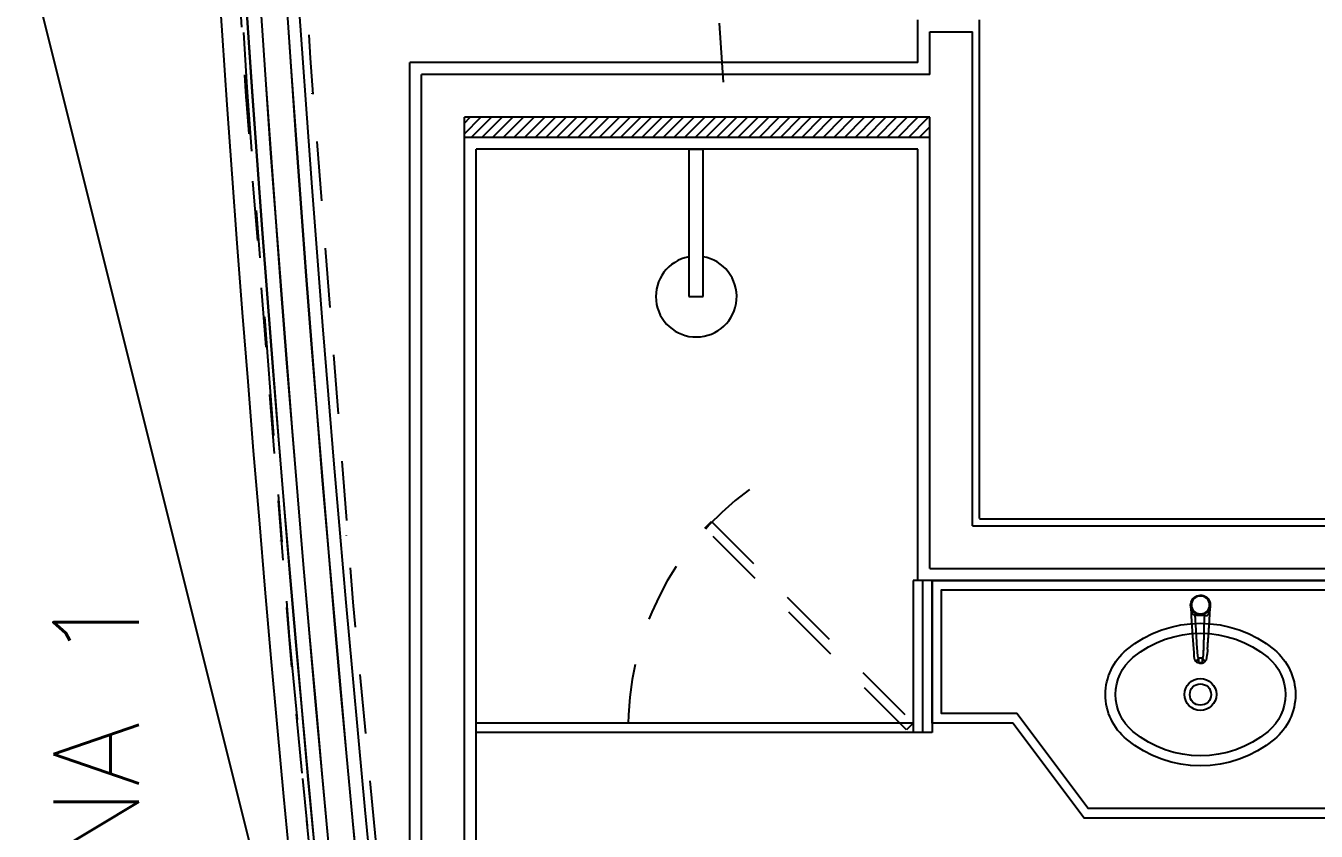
# Model space of a CAD drawing. Header units: millimetres. Extents: x 188.6 to 263.2, y 40.1 to 120.1.
# Drawn here: x 205.655 to 208.372, y 65.077 to 66.772 of the extents above; entities that cross this region are included whole.
import ezdxf

# ---------------------------------------------------------------- set-up
doc = ezdxf.new("R2010")
doc.units = ezdxf.units.MM
for name, pattern in [('ACAD_ISO14W100', [24, 12, -3, 0, -3, 0, -3, 0, -3]), ('DASHDOT2', [0.5, 0.25, -0.125, 0, -0.125]), ('HIDDEN2', [0.1875, 0.125, -0.0625]), ('XREF-TIPO$0$HIDDEN2', [0.1875, 0.125, -0.0625])]:
    doc.linetypes.add(name, pattern=pattern)
for name, color, linetype in [('ARQ', 8, 'Continuous'), ('ESTR-VIGAS', 11, 'HIDDEN2'), ('ESTRUTURA', 7, 'Continuous'), ('SPDA-MALHA', 162, 'ACAD_ISO14W100')]:
    doc.layers.add(name, color=color, linetype=linetype)
doc.styles.add('MC-ROMANS', font='romans')
pattern_1 = [(45, (-1932.70728, -1426.162144), (-0.01122532015, 0.01122532015), [])]

# ---------------------------------------------------------------- blocks, each defined once
blk = doc.blocks.new('XREF-TIPO$0$CHUVEIRO')
at = {"color": 0}
for p, q in [((216.39, 104.5817), (216.39, 104.8912)), ((216.39, 104.8912), (216.42, 104.8912)), ((216.42, 104.8912), (216.42, 104.5817)), ((216.39, 104.5817), (216.42, 104.5817))]:
    blk.add_line(p, q, dxfattribs=at)
at = {"color": 0, "extrusion": (0, 0, -1)}
blk.add_ellipse((216.4058, 104.8916), major_axis=(-0.0851, 0), ratio=1, start_param=4.898771, end_param=10.827741, dxfattribs=at)
blk = doc.blocks.new('XREF-TIPO$0$A$C2D591F4F-flat-1')
for p, q in [((0.0222, -0.1794), (0.0222, -0.1794)), ((0.0224, -0.1794), (0.0222, -0.1794)), ((0.1318, -0.1865), (0.132, -0.1865)), ((0.0404, -0.1949), (0.0422, -0.1949)), ((0.0404, -0.2051), (0.0404, -0.1949)), ((0.0404, -0.2051), (0.0422, -0.2051)), ((0.0422, -0.1949), (0.0422, -0.2051)), ((0.1324, -0.2037), (0.1324, -0.1963)), ((0.1425, -0.203), (0.1425, -0.197)), ((0.0239, -0.2205), (0.0235, -0.2205)), ((0.0239, -0.2205), (0.0239, -0.2205))]:
    blk.add_line(p, q)
for points in [[(0.3031, -0.3556, 0.358974), (0.3031, -0.0444, 0.471698), (0.1149, -0.0444, 0.358974), (0.1149, -0.3556, 0.471698)], [(0.2869, -0.3422, 0.358974), (0.2869, -0.0578, 0.471698), (0.1311, -0.0578, 0.358974), (0.1311, -0.3422, 0.471698)], [(0.2315, -0.2, 1), (0.1865, -0.2, 1)]]:
    blk.add_lwpolyline(points, format="xyb", close=True)
blk.add_lwpolyline([(0.209, -0.2335, 336.274616), (0.2086, -0.2335)], format="xyb")
for points in [[(0.0225, -0.1794, 0), (0.0225, -0.1794, 0), (0.0225, -0.1794, 0), (0.0225, -0.1794, 0), (0.0225, -0.1794, 0), (0.0225, -0.1794, 0), (0.0225, -0.1794, 0), (0.0225, -0.1794, 0), (0.0226, -0.1794, 0), (0.0226, -0.1794, 0), (0.0227, -0.1794, 0), (0.0227, -0.1794, 0), (0.0229, -0.1794, 0), (0.0238, -0.1795, 0), (0.0247, -0.1796, 0), (0.0284, -0.18, 0), (0.0321, -0.1806, 0), (0.0348, -0.1811, 0)], [(0.0225, -0.1794, 0), (0.0438, -0.1805, 0), (0.0651, -0.1818, 0), (0.0864, -0.1832, 0), (0.1039, -0.1844, 0), (0.1215, -0.1857, 0), (0.1302, -0.1863, 0), (0.1312, -0.1864, 0), (0.1316, -0.1864, 0), (0.1318, -0.1865, 0)], [(0.0297, -0.1814, 0), (0.0308, -0.1818, 0), (0.0321, -0.1819, 0), (0.0334, -0.1816, 0), (0.0348, -0.1811, 0)], [(0.0382, -0.1896, 0), (0.0376, -0.1885, 0), (0.0365, -0.1871, 0), (0.0354, -0.1857, 0), (0.0345, -0.1848, 0), (0.0336, -0.184, 0), (0.0328, -0.1833, 0), (0.0319, -0.1827, 0), (0.0308, -0.182, 0), (0.0297, -0.1814, 0)], [(0.0348, -0.1811, 0), (0.0357, -0.1813, 0), (0.0366, -0.1816, 0), (0.0374, -0.1819, 0), (0.0382, -0.1824, 0), (0.0387, -0.1827, 0), (0.0392, -0.183, 0), (0.0395, -0.1833, 0), (0.0397, -0.1836, 0), (0.04, -0.1839, 0), (0.0402, -0.1842, 0), (0.0404, -0.1846, 0), (0.0405, -0.1849, 0), (0.0406, -0.1852, 0), (0.0407, -0.1854, 0), (0.0408, -0.1858, 0), (0.0409, -0.1864, 0), (0.041, -0.1869, 0), (0.041, -0.1873, 0), (0.0411, -0.1877, 0), (0.0412, -0.1881, 0), (0.0413, -0.1883, 0), (0.0413, -0.1885, 0), (0.0414, -0.1886, 0), (0.0415, -0.1888, 0)], [(0.0382, -0.1896, 0), (0.0401, -0.1892, 0), (0.0415, -0.1888, 0)], [(0.0415, -0.1888, 0), (0.0418, -0.1903, 0), (0.0421, -0.1918, 0), (0.0422, -0.1933, 0), (0.0422, -0.1949, 0)], [(0.1324, -0.1963, 0), (0.132, -0.196, 0), (0.1317, -0.1957, 0), (0.1314, -0.1954, 0), (0.131, -0.1952, 0), (0.1307, -0.1951, 0), (0.1303, -0.1949, 0), (0.1298, -0.1948, 0), (0.1293, -0.1947, 0), (0.1287, -0.1946, 0), (0.1281, -0.1946, 0), (0.1194, -0.1939, 0), (0.1019, -0.1926, 0), (0.0844, -0.1914, 0), (0.063, -0.1901, 0), (0.0415, -0.1888, 0)], [(0.132, -0.1865, 0), (0.132, -0.1865, 0), (0.1325, -0.1865, 0), (0.1329, -0.1866, 0), (0.1334, -0.1867, 0), (0.1339, -0.1869, 0), (0.1339, -0.1869, 0)], [(0.1339, -0.1869, 0), (0.1339, -0.1869, 0), (0.1347, -0.1871, 0), (0.1356, -0.1875, 0), (0.1364, -0.1879, 0), (0.1374, -0.1885, 0), (0.1383, -0.1891, 0), (0.1391, -0.1899, 0), (0.1399, -0.1907, 0)], [(0.0866, -0.2168, 0), (0.0858, -0.2168, 0), (0.0846, -0.2169, 0), (0.0838, -0.217, 0), (0.0829, -0.217, 0), (0.0826, -0.217, 0), (0.0824, -0.217, 0), (0.0821, -0.2171, 0), (0.0818, -0.2171, 0), (0.0816, -0.2171, 0), (0.0813, -0.2171, 0), (0.0785, -0.2173, 0), (0.0759, -0.2175, 0), (0.0734, -0.2176, 0), (0.0711, -0.2178, 0), (0.0697, -0.2179, 0), (0.068, -0.218, 0), (0.0663, -0.2181, 0), (0.0647, -0.2182, 0), (0.0631, -0.2183, 0), (0.0596, -0.2185, 0), (0.0561, -0.2187, 0), (0.0527, -0.2189, 0), (0.0491, -0.2191, 0), (0.0426, -0.2195, 0), (0.0362, -0.2198, 0), (0.03, -0.2202, 0), (0.0239, -0.2205, 0)], [(0.0314, -0.2177, 0), (0.0321, -0.2172, 0), (0.033, -0.2165, 0), (0.034, -0.2158, 0), (0.035, -0.2148, 0), (0.0359, -0.2138, 0), (0.0369, -0.2126, 0), (0.0377, -0.2113, 0), (0.0382, -0.2104, 0), (0.0387, -0.2095, 0), (0.0392, -0.2086, 0), (0.0396, -0.2076, 0)], [(0.0314, -0.2177, 0), (0.0325, -0.2172, 0), (0.0338, -0.217, 0), (0.0352, -0.2171, 0), (0.0366, -0.2175, 0), (0.0375, -0.2179, 0)], [(0.0421, -0.2079, 0), (0.0421, -0.2079, 0), (0.0421, -0.2081, 0), (0.0421, -0.2083, 0), (0.042, -0.2085, 0), (0.0421, -0.2088, 0), (0.0421, -0.2091, 0), (0.0422, -0.2099, 0), (0.0424, -0.2107, 0), (0.0425, -0.2112, 0), (0.0425, -0.2117, 0), (0.0426, -0.2121, 0), (0.0426, -0.2124, 0), (0.0426, -0.2128, 0), (0.0425, -0.213, 0), (0.0425, -0.2133, 0), (0.0424, -0.2136, 0), (0.0424, -0.2139, 0), (0.0423, -0.2142, 0), (0.0421, -0.2146, 0), (0.0419, -0.215, 0), (0.0417, -0.2152, 0), (0.0416, -0.2154, 0), (0.0412, -0.2158, 0), (0.0409, -0.2161, 0), (0.0405, -0.2164, 0), (0.0401, -0.2167, 0), (0.0394, -0.2171, 0), (0.0387, -0.2174, 0), (0.0381, -0.2176, 0), (0.0375, -0.2179, 0)], [(0.0421, -0.2079, 0), (0.0453, -0.2078, 0), (0.0486, -0.2077, 0), (0.0522, -0.2076, 0), (0.056, -0.2075, 0), (0.0595, -0.2075, 0), (0.0631, -0.2074, 0), (0.0642, -0.2074, 0), (0.0652, -0.2073, 0), (0.0662, -0.2073, 0), (0.0672, -0.2073, 0), (0.0682, -0.2073, 0), (0.0739, -0.2072, 0), (0.0795, -0.2071, 0), (0.0806, -0.2071, 0), (0.0817, -0.207, 0), (0.0828, -0.207, 0), (0.0839, -0.207, 0), (0.0851, -0.207, 0), (0.0862, -0.2069, 0), (0.0873, -0.2069, 0), (0.0884, -0.2069, 0), (0.0922, -0.2068, 0), (0.0959, -0.2067, 0), (0.0994, -0.2066, 0), (0.1029, -0.2065, 0), (0.1057, -0.2064, 0), (0.1085, -0.2063, 0), (0.1092, -0.2063, 0), (0.1099, -0.2062, 0), (0.1106, -0.2062, 0), (0.1113, -0.2062, 0), (0.112, -0.2061, 0), (0.1127, -0.2061, 0), (0.1148, -0.206, 0), (0.1168, -0.2059, 0), (0.1189, -0.2058, 0), (0.1209, -0.2057, 0), (0.1229, -0.2056, 0), (0.1248, -0.2055, 0), (0.1252, -0.2055, 0), (0.1256, -0.2054, 0), (0.126, -0.2054, 0), (0.1264, -0.2054, 0), (0.1267, -0.2054, 0), (0.1271, -0.2053, 0), (0.1275, -0.2053, 0), (0.1278, -0.2053, 0), (0.1282, -0.2053, 0), (0.1286, -0.2052, 0), (0.1289, -0.2052, 0), (0.1292, -0.2052, 0), (0.1294, -0.2052, 0), (0.1296, -0.2051, 0), (0.1298, -0.2051, 0), (0.13, -0.2051, 0), (0.1302, -0.205, 0), (0.1303, -0.205, 0), (0.1305, -0.2049, 0), (0.1306, -0.2049, 0), (0.131, -0.2047, 0), (0.1313, -0.2045, 0), (0.1316, -0.2043, 0), (0.1318, -0.2041, 0), (0.1321, -0.2039, 0), (0.1324, -0.2037, 0)], [(0.1134, -0.2149, 0), (0.1126, -0.2149, 0), (0.1121, -0.215, 0), (0.1117, -0.215, 0), (0.1111, -0.2151, 0), (0.1106, -0.2151, 0), (0.1101, -0.2151, 0), (0.1098, -0.2152, 0), (0.1095, -0.2152, 0), (0.1092, -0.2152, 0), (0.1076, -0.2153, 0), (0.1059, -0.2154, 0), (0.104, -0.2156, 0), (0.1022, -0.2157, 0), (0.1002, -0.2158, 0), (0.0982, -0.216, 0), (0.0964, -0.2161, 0), (0.0947, -0.2162, 0), (0.0929, -0.2163, 0), (0.0911, -0.2165, 0), (0.0906, -0.2165, 0), (0.09, -0.2165, 0), (0.0899, -0.2165, 0), (0.0898, -0.2165, 0), (0.0896, -0.2166, 0), (0.0894, -0.2166, 0), (0.089, -0.2166, 0), (0.0884, -0.2166, 0), (0.0876, -0.2167, 0), (0.0868, -0.2168, 0), (0.0866, -0.2168, 0)], [(0.1342, -0.213, 0), (0.1339, -0.213, 0), (0.1334, -0.2132, 0), (0.1329, -0.2133, 0), (0.1326, -0.2133, 0), (0.1325, -0.2133, 0), (0.1325, -0.2134, 0), (0.1324, -0.2134, 0), (0.1324, -0.2134, 0), (0.1324, -0.2134, 0), (0.1324, -0.2134, 0), (0.1324, -0.2134, 0), (0.1324, -0.2134, 0), (0.1324, -0.2134, 0), (0.1324, -0.2134, 0), (0.1324, -0.2134, 0), (0.1312, -0.2135, 0), (0.1304, -0.2136, 0), (0.1297, -0.2136, 0), (0.1289, -0.2137, 0), (0.1282, -0.2138, 0), (0.1275, -0.2138, 0), (0.1268, -0.2139, 0), (0.1263, -0.2139, 0), (0.1257, -0.214, 0), (0.1251, -0.214, 0), (0.1247, -0.214, 0)], [(0.1324, -0.1963, 0), (0.1334, -0.1953, 0), (0.1345, -0.1943, 0), (0.1355, -0.1935, 0), (0.1365, -0.1926, 0), (0.1375, -0.192, 0), (0.1383, -0.1914, 0), (0.1389, -0.191, 0), (0.1394, -0.1907, 0), (0.1398, -0.1906, 0), (0.1399, -0.1907, 0)], [(0.1425, -0.197, 0), (0.1424, -0.197, 0), (0.1422, -0.1969, 0), (0.142, -0.1969, 0), (0.1418, -0.1969, 0), (0.1415, -0.1969, 0), (0.1411, -0.1969, 0), (0.1407, -0.1968, 0), (0.1402, -0.1968, 0), (0.1397, -0.1968, 0), (0.1392, -0.1967, 0), (0.1386, -0.1967, 0), (0.138, -0.1966, 0), (0.1374, -0.1966, 0), (0.137, -0.1966, 0), (0.1363, -0.1965, 0), (0.1355, -0.1965, 0), (0.1348, -0.1964, 0), (0.1341, -0.1964, 0), (0.1336, -0.1963, 0), (0.133, -0.1963, 0), (0.1324, -0.1963, 0)], [(0.1324, -0.2037, 0), (0.1331, -0.2036, 0), (0.1338, -0.2036, 0), (0.1346, -0.2035, 0), (0.1353, -0.2035, 0), (0.136, -0.2034, 0), (0.1366, -0.2034, 0), (0.1373, -0.2034, 0), (0.138, -0.2033, 0), (0.1386, -0.2033, 0), (0.1392, -0.2032, 0), (0.1396, -0.2032, 0), (0.14, -0.2032, 0), (0.1404, -0.2031, 0), (0.1408, -0.2031, 0), (0.1413, -0.2031, 0), (0.1416, -0.203, 0), (0.1419, -0.203, 0), (0.1422, -0.203, 0), (0.1424, -0.203, 0), (0.1425, -0.203, 0)], [(0.1324, -0.2037, 0), (0.1327, -0.204, 0), (0.1331, -0.2044, 0), (0.1335, -0.2048, 0), (0.134, -0.2051, 0), (0.1344, -0.2055, 0), (0.1348, -0.2059, 0), (0.1352, -0.2063, 0), (0.1357, -0.2066, 0), (0.1361, -0.207, 0), (0.1365, -0.2073, 0), (0.1369, -0.2076, 0), (0.1373, -0.2079, 0), (0.1377, -0.2082, 0), (0.138, -0.2084, 0), (0.1383, -0.2087, 0), (0.1386, -0.2088, 0), (0.1389, -0.209, 0), (0.1391, -0.2091, 0), (0.1393, -0.2092, 0), (0.1395, -0.2093, 0), (0.1396, -0.2093, 0), (0.1397, -0.2093, 0), (0.1398, -0.2093, 0), (0.1399, -0.2093, 0)], [(0.1399, -0.2093, 0), (0.1391, -0.2101, 0), (0.1382, -0.2108, 0), (0.1373, -0.2115, 0), (0.1364, -0.212, 0), (0.1357, -0.2124, 0), (0.1351, -0.2127, 0), (0.1344, -0.2129, 0), (0.1342, -0.213, 0)], [(0.1399, -0.1907, 0), (0.1402, -0.1911, 0), (0.1406, -0.1914, 0), (0.1409, -0.1918, 0), (0.141, -0.192, 0), (0.141, -0.1921, 0), (0.1411, -0.1922, 0), (0.1412, -0.1923, 0), (0.1412, -0.1923, 0), (0.1412, -0.1924, 0), (0.1413, -0.1924, 0), (0.1413, -0.1924, 0), (0.1413, -0.1924, 0), (0.1413, -0.1924, 0)], [(0.1425, -0.197, 0), (0.1424, -0.1956, 0), (0.1421, -0.1942, 0), (0.1416, -0.193, 0), (0.1413, -0.1924, 0)], [(0.1425, -0.203, 0), (0.1424, -0.2044, 0), (0.1421, -0.2057, 0), (0.1416, -0.207, 0), (0.1413, -0.2075, 0)], [(0.1431, -0.2031, 0), (0.1431, -0.2035, 0), (0.1429, -0.204, 0), (0.1427, -0.2045, 0), (0.1426, -0.205, 0), (0.1424, -0.2055, 0), (0.1421, -0.206, 0), (0.1418, -0.2066, 0), (0.1416, -0.207, 0)], [(0.1433, -0.199, 0), (0.1433, -0.1989, 0), (0.1432, -0.1987, 0), (0.1432, -0.1986, 0), (0.1431, -0.1984, 0), (0.1431, -0.1982, 0), (0.143, -0.198, 0), (0.1429, -0.1977, 0), (0.1428, -0.1974, 0), (0.1425, -0.197, 0)], [(0.1425, -0.203, 0), (0.1427, -0.2026, 0), (0.1429, -0.2022, 0), (0.1431, -0.2018, 0), (0.1431, -0.2016, 0), (0.1432, -0.2014, 0), (0.1432, -0.2012, 0), (0.1433, -0.2011, 0), (0.1433, -0.201, 0), (0.1433, -0.201, 0)], [(0.1433, -0.198, 0), (0.1433, -0.199, 0)], [(0.1433, -0.202, 0), (0.1434, -0.201, 0), (0.1434, -0.2003, 0), (0.1434, -0.1995, 0), (0.1434, -0.1988, 0), (0.1433, -0.198, 0)], [(0.1433, -0.201, 0), (0.1433, -0.2008, 0), (0.1433, -0.2006, 0), (0.1434, -0.2005, 0), (0.1434, -0.2005, 0), (0.1434, -0.2004, 0), (0.1434, -0.2003, 0), (0.1434, -0.2002, 0), (0.1434, -0.2002, 0), (0.1434, -0.2001, 0), (0.1434, -0.2001, 0), (0.1434, -0.2, 0), (0.1434, -0.2, 0), (0.1434, -0.1999, 0), (0.1434, -0.1999, 0), (0.1434, -0.1998, 0), (0.1434, -0.1998, 0), (0.1434, -0.1996, 0), (0.1434, -0.1995, 0), (0.1433, -0.1994, 0), (0.1433, -0.1993, 0), (0.1433, -0.199, 0)], [(0.1433, -0.201, 0), (0.1433, -0.202, 0), (0.1433, -0.202, 0)], [(0.0375, -0.2179, 0), (0.0348, -0.2186, 0), (0.032, -0.2193, 0), (0.0284, -0.2199, 0), (0.0264, -0.2202, 0), (0.0252, -0.2204, 0), (0.0245, -0.2204, 0), (0.0242, -0.2204, 0), (0.0242, -0.2204, 0), (0.0241, -0.2205, 0), (0.024, -0.2205, 0), (0.024, -0.2205, 0), (0.0239, -0.2205, 0), (0.0239, -0.2205, 0), (0.0239, -0.2205, 0), (0.0239, -0.2205, 0), (0.0239, -0.2205, 0), (0.0239, -0.2205, 0)]]:
    blk.add_polyline3d(points)
blk.add_circle((0.0206, -0.2), 0.0191)
for centre, radius, start, end in [((0.0206, -0.2), 0.0207, 90, 301.2083), ((0.0206, -0.2), 0.0204, 14.4666, 345.5334), ((0.0206, -0.2), 0.0195, 90, 270), ((0.0206, -0.2), 0.0207, 64.1045, 90), ((0.0206, -0.2), 0.0195, 270, 90), ((0.0206, -0.2), 0.0195, 0, 90), ((0.0205, -0.1999), 0.0205, 14.0619, 30.0027), ((0.0206, -0.2), 0.0195, 270, 0), ((0.0205, -0.2001), 0.0205, 338.4737, 345.9324), ((-0.0201, -0.7771), 0.5726, 83.7595, 84.015), ((0.0157, -0.2052), 0.0265, 354.0406, 0.134), ((-0.1088, 2.8004), 3.0235, 274.2155, 274.4292), ((0.13, -0.2001), 0.0135, 317.2407, 326.8896), ((0.1299, -0.1998), 0.0136, 12.4001, 33.0332), ((0.1325, -0.2007), 0.0109, 347.2283, 353.0963), ((0.1325, -0.1992), 0.0109, 6.4456, 12.3614)]:
    blk.add_arc(centre, radius, start, end)
blk = doc.blocks.new('ESTR-TP-29.09.2016')
at = {"layer": 'ESTR-VIGAS'}
for points in [[(0.1651, 7.1056), (0.1652, 7.1046)], [(0.3048, 7.1145), (0.3047, 7.1155)], [(0.2377, 6.1737), (0.2378, 6.1727)], [(0.3773, 6.1846), (0.3772, 6.1856)]]:
    blk.add_lwpolyline(points, dxfattribs=at)
for radius, start, end in [(66.1163, 171.918122, 188.081579), (65.9756, 172.023558, 187.976143)]:
    blk.add_arc((66.1165, 11.775), radius, start, end, dxfattribs=at)

msp = doc.modelspace()

# ---------------------------------------------------------------- hatches: boundary and pattern name
at = {"layer": 'ARQ'}
h = msp.add_hatch(dxfattribs=at)
h.set_pattern_fill('ANSI31', color=256, scale=0.005)
h.set_pattern_definition(pattern_1)
h.paths.add_polyline_path([(206.5782, 66.5795), (207.5582, 66.5795), (207.5582, 66.5371), (206.5782, 66.5371)])
h = msp.add_hatch(dxfattribs=at)
h.set_pattern_fill('ANSI31', color=256, scale=0.005)
h.set_pattern_definition(pattern_1)
h.paths.add_polyline_path([(206.5782, 66.5795), (207.5582, 66.5795), (207.5582, 66.5371), (206.5782, 66.5371)])

# ---------------------------------------------------------------- linework, layer by layer
for p, q in [((207.5332, 66.6945), (207.5332, 66.7845, 0.0006)), ((207.5332, 66.6945), (207.5332, 66.7845, 0.0006)), ((207.5582, 66.7595, 0.0006), (207.6482, 66.7595, 0.0006)), ((207.5582, 66.6695), (207.5582, 66.7595, 0.0006)), ((207.5582, 66.7595, 0.0006), (207.6482, 66.7595, 0.0006)), ((207.5582, 66.6695), (207.5582, 66.7595, 0.0006)), ((207.6482, 65.7197), (207.6482, 66.7595, 0.0006)), ((207.6482, 65.7197), (207.6482, 66.7595, 0.0006)), ((207.6632, 65.7347), (207.6632, 66.7845, 0.0006)), ((207.6632, 65.7347), (207.6632, 66.7845, 0.0006)), ((206.4632, 64.2745), (206.4632, 66.6945)), ((207.5332, 66.6945), (206.4632, 66.6945)), ((206.4632, 64.2745), (206.4632, 66.6945)), ((207.5332, 66.6945), (206.4632, 66.6945)), ((206.4882, 64.2995), (206.4882, 66.6695)), ((207.5582, 66.6695), (206.4882, 66.6695)), ((206.4882, 64.2995), (206.4882, 66.6695)), ((207.5582, 66.6695), (206.4882, 66.6695)), ((206.5782, 64.3895), (206.5782, 66.5795)), ((207.5582, 66.5795), (206.5782, 66.5795)), ((206.5782, 64.3895), (206.5782, 66.5795)), ((207.5582, 66.5795), (206.5782, 66.5795)), ((207.5582, 65.6295), (207.5582, 66.5795)), ((207.5582, 65.6295), (207.5582, 66.5795)), ((207.5582, 66.5371), (206.5782, 66.5371)), ((207.5582, 66.5371), (206.5782, 66.5371)), ((206.6032, 64.4145), (206.6032, 66.5121)), ((207.5332, 66.5121), (206.6032, 66.5121)), ((206.6032, 64.4145), (206.6032, 66.5121)), ((207.5332, 66.5121), (206.6032, 66.5121)), ((207.5332, 65.6045), (207.5332, 66.5121)), ((207.5332, 65.6045), (207.5332, 66.5121)), ((207.6632, 65.7345), (209.957, 65.7345)), ((207.6632, 65.7345), (209.957, 65.7345)), ((207.6482, 65.7195), (209.947, 65.7195)), ((207.6482, 65.7195), (209.947, 65.7195)), ((207.5582, 65.6295), (209.0282, 65.6295)), ((207.5582, 65.6295), (209.0282, 65.6295)), ((207.5232, 65.6045), (207.5232, 65.2845)), ((207.5632, 65.6045), (207.5232, 65.6045)), ((207.5232, 65.6045), (207.5232, 65.2845)), ((207.5632, 65.6045), (207.5232, 65.6045)), ((209.0032, 65.6045), (207.5332, 65.6045)), ((209.0032, 65.6045), (207.5332, 65.6045)), ((207.5432, 65.6045), (207.5432, 65.2845)), ((207.5432, 65.6045), (207.5432, 65.2845)), ((207.5632, 65.6045), (207.5632, 65.2845)), ((207.5632, 65.6045), (207.5632, 65.2845)), ((207.5232, 65.3045), (206.6032, 65.3045)), ((207.5232, 65.3045), (206.6032, 65.3045)), ((207.5232, 65.2845), (206.6032, 65.2845)), ((207.5232, 65.2845), (206.6032, 65.2845)), ((207.5632, 65.2845), (207.5232, 65.2845)), ((207.5632, 65.2845), (207.5232, 65.2845))]:
    msp.add_line(p, q, dxfattribs=at)
for points in [[(205.6548, 66.9363), (206.1548, 64.9363), (205.6548, 62.9363)], [(205.6548, 66.9363), (206.1548, 64.9363), (205.6548, 62.9363)], [(209.0032, 65.1045), (207.8832, 65.1045), (207.7332, 65.3045), (207.5632, 65.3045), (207.5632, 65.6045), (209.0032, 65.6045), (209.0032, 65.1045)], [(209.0032, 65.1045), (207.8832, 65.1045), (207.7332, 65.3045), (207.5632, 65.3045), (207.5632, 65.6045), (209.0032, 65.6045), (209.0032, 65.1045)]]:
    msp.add_lwpolyline(points, dxfattribs=at)
at = {"layer": 'ARQ', "linetype": 'XREF-TIPO$0$HIDDEN2'}
msp.add_lwpolyline([(207.509, 65.2904), (207.0848, 65.7146), (207.0989, 65.7288), (207.5232, 65.3045)], close=True, dxfattribs=at)
msp.add_lwpolyline([(207.509, 65.2904), (207.0848, 65.7146), (207.0989, 65.7288), (207.5232, 65.3045)], close=True, dxfattribs=at)
at = {"layer": 'ARQ'}
msp.add_lwpolyline([(208.9832, 65.1245), (207.8915, 65.1245), (207.7415, 65.3245), (207.5832, 65.3245), (207.5832, 65.5845), (208.9832, 65.5845)], close=True, dxfattribs=at)
msp.add_lwpolyline([(208.9832, 65.1245), (207.8915, 65.1245), (207.7415, 65.3245), (207.5832, 65.3245), (207.5832, 65.5845), (208.9832, 65.5845)], close=True, dxfattribs=at)
for centre, radius, start, end in [((272.2123, 71.3922), 66.1415, 171.899467, 188.100485), ((272.0547, 71.2746), 66.1415, 171.899467, 188.100485), ((272.0547, 71.2746), 66.1415, 171.899467, 188.100485), ((272.0544, 71.2744), 66.0865, 171.940842, 188.059109), ((272.0547, 71.2746), 66.0865, 171.940842, 188.059109), ((272.0547, 71.2746), 66.0865, 171.940842, 188.059109), ((272.0544, 71.2744), 66.0565, 171.963438, 188.036513), ((272.0547, 71.2746), 66.0565, 171.963438, 188.036513), ((272.0547, 71.2746), 66.0565, 171.963438, 188.036513), ((272.0544, 71.2744), 66.0015, 172.004914, 187.995038), ((272.0547, 71.2746), 66.0015, 172.004914, 187.995038), ((272.0547, 71.2746), 66.0015, 172.004914, 187.995038)]:
    msp.add_arc(centre, radius, start, end, dxfattribs=at)
at = {"layer": 'ARQ', "linetype": 'HIDDEN2'}
msp.add_arc((273.4521, 71.2697), 66.4892, 179.995949, 184.040816, dxfattribs=at)
at = {"layer": 'ARQ', "linetype": 'XREF-TIPO$0$HIDDEN2'}
msp.add_arc((207.5419, 65.2948), 0.6188, 125.9558, 181.0195, dxfattribs=at)
msp.add_arc((207.5419, 65.2948), 0.6188, 125.9558, 181.0195, dxfattribs=at)
at = {"layer": 'SPDA-MALHA', "linetype": 'DASHDOT2'}
msp.add_arc((273.5216, 71.2752), 67.5607, 172.130688, 187.869312, dxfattribs=at)

# ---------------------------------------------------------------- block references
at = {"layer": 'ARQ', "extrusion": (0, 0, -1), "zscale": -1}
for name, p, rotation in [('XREF-TIPO$0$CHUVEIRO', (9.3393, 171.0937), 180), ('XREF-TIPO$0$CHUVEIRO', (9.3393, 171.0937), 180), ('XREF-TIPO$0$CHUVEIRO', (9.3393, 171.0937), 180), ('XREF-TIPO$0$CHUVEIRO', (9.3393, 171.0937), 180), ('XREF-TIPO$0$A$C2D591F4F-flat-1', (-207.9282, 65.5735), 270), ('XREF-TIPO$0$A$C2D591F4F-flat-1', (-207.9282, 65.5735), 270)]:
    msp.add_blockref(name, p, dxfattribs=dict(at, rotation=rotation))
at = {"layer": 'ESTRUTURA'}
msp.add_blockref('ESTR-TP-29.09.2016', (205.9531, 59.5144), dxfattribs=at)

# ---------------------------------------------------------------- texts
at = {"layer": 'ARQ', "insert": (205.8931, 64.3672), "char_height": 0.18, "attachment_point": 7, "rotation": 90, "style": 'MC-ROMANS'}
msp.add_mtext('\\A1;COLUNA 1', dxfattribs=at)
msp.add_mtext('\\A1;COLUNA 1', dxfattribs=at)

doc.saveas('drawing.dxf')
